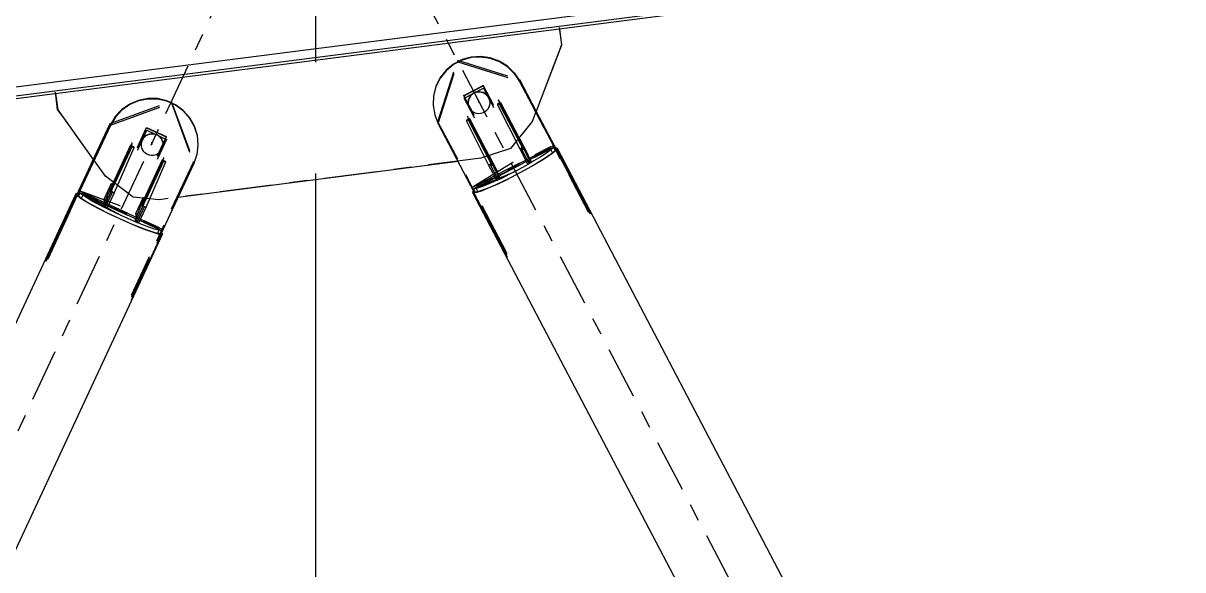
# Model space of a CAD drawing. Header units: millimetres. Extents: x 2368 to 8313, y 7493 to 11698.
# Drawn here: x 4379.9 to 4446.1, y 11373.8 to 11405 of the extents above; entities that cross this region are included whole.
import ezdxf

# ---------------------------------------------------------------- set-up
doc = ezdxf.new("R2010")
doc.units = ezdxf.units.MM
for name, pattern in [('CENTER', [50.8, 31.75, -6.35, 6.35, -6.35]), ('XKITLINE00', [0]), ('XKITLINE03', [6, 3, -1, 1, -1])]:
    doc.linetypes.add(name, pattern=pattern)

msp = doc.modelspace()

# ---------------------------------------------------------------- linework, layer by layer
at = {"color": 6, "linetype": 'CENTER'}
msp.add_line((4396.5882, 10907.5139), (4396.5882, 11495.735), dxfattribs=at)
at = {"color": 8, "linetype": 'XKITLINE00'}
for p, q in [((4511.635, 11418.3522), (4180.3499, 11375.8533)), ((4511.6993, 11417.8515), (4180.4142, 11375.3526)), ((4511.7182, 11417.7042), (4250.3449, 11384.174)), ((4410.4875, 11404.7179), (4410.606, 11403.7943)), ((4410.606, 11403.7943), (4409.1457, 11399.9676)), ((4405.4526, 11403.1145), (4404.9249, 11402.9679)), ((4405.9992, 11403.1487), (4405.4526, 11403.1145)), ((4406.003, 11403.1173), (4405.4564, 11403.0831)), ((4406.541, 11403.0692), (4405.9992, 11403.1487)), ((4406.5447, 11403.0378), (4406.003, 11403.1173)), ((4404.4392, 11402.7155), (4404.0168, 11402.3683)), ((4404.443, 11402.6841), (4404.0206, 11402.3369)), ((4404.9249, 11402.9679), (4404.4392, 11402.7155)), ((4404.9287, 11402.9365), (4404.443, 11402.6841)), ((4405.4564, 11403.0831), (4404.9287, 11402.9365)), ((4407.0541, 11402.8794), (4406.541, 11403.0692)), ((4407.0578, 11402.848), (4406.5447, 11403.0378)), ((4407.5161, 11402.5876), (4407.0541, 11402.8794)), ((4407.5199, 11402.5562), (4407.0578, 11402.848)), ((4407.907, 11402.2065), (4407.5161, 11402.5876)), ((4407.9107, 11402.1751), (4407.5199, 11402.5562)), ((4403.6761, 11401.9413), (4403.432, 11401.4534)), ((4403.6799, 11401.9099), (4403.4358, 11401.422)), ((4404.0168, 11402.3683), (4403.6761, 11401.9413)), ((4404.0206, 11402.3369), (4403.6799, 11401.9099)), ((4407.907, 11402.2065), (4407.9107, 11402.1751)), ((4407.907, 11402.2065), (4408.2095, 11401.7528)), ((4407.9107, 11402.1751), (4408.2133, 11401.7214)), ((4403.432, 11401.4534), (4403.2951, 11400.9258)), ((4403.4358, 11401.422), (4403.2989, 11400.8944)), ((4405.8089, 11401.1252), (4405.7034, 11401.1017)), ((4405.9168, 11401.1301), (4405.8089, 11401.1252)), ((4406.024, 11401.1162), (4405.9168, 11401.1301)), ((4408.2095, 11401.7528), (4408.2133, 11401.7214)), ((4408.2095, 11401.7528), (4410.2854, 11397.7943)), ((4408.2133, 11401.7214), (4410.2746, 11397.7909)), ((4381.7232, 11401.0279), (4381.8414, 11400.1067)), ((4386.456, 11400.6423), (4385.9524, 11400.4275)), ((4386.4598, 11400.6109), (4385.9562, 11400.3961)), ((4386.9934, 11400.7482), (4386.456, 11400.6423)), ((4386.9972, 11400.7168), (4386.4598, 11400.6109)), ((4387.541, 11400.7408), (4386.9934, 11400.7482)), ((4387.5448, 11400.7094), (4386.9972, 11400.7168)), ((4388.075, 11400.6203), (4387.541, 11400.7408)), ((4388.0787, 11400.5889), (4387.5448, 11400.7094)), ((4388.5719, 11400.392), (4388.075, 11400.6203)), ((4388.5757, 11400.3606), (4388.0787, 11400.5889)), ((4403.2951, 11400.9258), (4403.2715, 11400.3815)), ((4403.2989, 11400.8944), (4403.2753, 11400.3501)), ((4405.2848, 11400.6463), (4405.2707, 11400.5398)), ((4405.2868, 11400.6296), (4405.2728, 11400.523)), ((4405.2728, 11400.523), (4405.2775, 11400.4156)), ((4405.3172, 11400.7489), (4405.2848, 11400.6463)), ((4405.3193, 11400.7322), (4405.2868, 11400.6296)), ((4405.3671, 11400.8443), (4405.3172, 11400.7489)), ((4405.3691, 11400.8276), (4405.3193, 11400.7322)), ((4405.4328, 11400.9297), (4405.3671, 11400.8443)), ((4405.4348, 11400.913), (4405.3691, 11400.8276)), ((4405.5125, 11401.0025), (4405.4328, 11400.9297)), ((4405.5145, 11400.9857), (4405.4348, 11400.913)), ((4405.6036, 11401.0604), (4405.5125, 11401.0025)), ((4405.6056, 11401.0437), (4405.5145, 11400.9857)), ((4405.7034, 11401.1017), (4405.6036, 11401.0604)), ((4405.6036, 11401.0604), (4405.6056, 11401.0437)), ((4405.7054, 11401.085), (4405.6056, 11401.0437)), ((4405.8109, 11401.1084), (4405.7054, 11401.085)), ((4405.9189, 11401.1133), (4405.8109, 11401.1084)), ((4406.026, 11401.0995), (4405.9189, 11401.1133)), ((4406.1271, 11401.0841), (4406.024, 11401.1162)), ((4406.1291, 11401.0674), (4406.026, 11401.0995)), ((4406.2229, 11401.0346), (4406.1271, 11401.0841)), ((4406.225, 11401.0179), (4406.1291, 11401.0674)), ((4406.3087, 11400.9694), (4406.2229, 11401.0346)), ((4406.3107, 11400.9526), (4406.225, 11401.0179)), ((4406.3087, 11400.9694), (4406.3818, 11400.8903)), ((4406.3107, 11400.9526), (4406.3838, 11400.8735)), ((4406.3818, 11400.8903), (4406.4399, 11400.7997)), ((4406.3838, 11400.8735), (4406.4419, 11400.783)), ((4406.4399, 11400.7997), (4406.4419, 11400.783)), ((4406.4399, 11400.7997), (4406.4813, 11400.7005)), ((4406.4419, 11400.783), (4406.4833, 11400.6838)), ((4406.4833, 11400.6838), (4406.5067, 11400.5789)), ((4406.5115, 11400.4715), (4406.4975, 11400.3649)), ((4406.5067, 11400.5789), (4406.5115, 11400.4715)), ((4407.1243, 11400.5274), (4406.947, 11400.4352)), ((4407.1306, 11400.4751), (4406.9533, 11400.3829)), ((4407.1243, 11400.5274), (4408.557, 11397.7954)), ((4407.1243, 11400.5274), (4407.1306, 11400.4751)), ((4407.1306, 11400.4751), (4408.3949, 11397.9595)), ((4381.8414, 11400.1067), (4383.9053, 11397.2138)), ((4385.5045, 11400.1134), (4385.132, 11399.7136)), ((4385.5083, 11400.082), (4385.1358, 11399.6822)), ((4385.9524, 11400.4275), (4385.5045, 11400.1134)), ((4385.9562, 11400.3961), (4385.5083, 11400.082)), ((4389.0101, 11400.0658), (4388.5719, 11400.392)), ((4389.0139, 11400.0344), (4388.5757, 11400.3606)), ((4389.0101, 11400.0658), (4389.3705, 11399.6561)), ((4389.0139, 11400.0344), (4389.3742, 11399.6247)), ((4403.2715, 11400.3815), (4403.2753, 11400.3501)), ((4403.2753, 11400.3501), (4403.366, 11399.8131)), ((4403.366, 11399.8131), (4403.567, 11399.3066)), ((4405.2775, 11400.4156), (4405.301, 11400.3108)), ((4405.301, 11400.3108), (4405.3424, 11400.2115)), ((4405.3424, 11400.2115), (4405.4005, 11400.121)), ((4405.4005, 11400.121), (4405.4735, 11400.0419)), ((4405.5593, 11399.9766), (4405.4735, 11400.0419)), ((4405.6552, 11399.9272), (4405.5593, 11399.9766)), ((4405.7583, 11399.895), (4405.6552, 11399.9272)), ((4405.8654, 11399.8812), (4405.7583, 11399.895)), ((4405.9734, 11399.8861), (4405.8654, 11399.8812)), ((4406.0789, 11399.9095), (4405.9734, 11399.8861)), ((4406.1787, 11399.9509), (4406.0789, 11399.9095)), ((4406.2698, 11400.0088), (4406.1787, 11399.9509)), ((4406.3494, 11400.0815), (4406.2698, 11400.0088)), ((4406.4152, 11400.1669), (4406.3494, 11400.0815)), ((4406.465, 11400.2624), (4406.4152, 11400.1669)), ((4406.4975, 11400.3649), (4406.465, 11400.2624)), ((4406.947, 11400.4352), (4406.9533, 11400.3829)), ((4406.9533, 11400.3829), (4408.2176, 11397.8673)), ((4409.1564, 11399.9956), (4410.1717, 11398.0596)), ((4409.1617, 11400.0096), (4410.1816, 11398.0648)), ((4384.8511, 11399.2456), (4382.9643, 11395.1925)), ((4384.8549, 11399.2142), (4382.9802, 11395.1871)), ((4385.132, 11399.7136), (4384.8511, 11399.2456)), ((4384.8511, 11399.2456), (4384.8549, 11399.2142)), ((4385.1358, 11399.6822), (4384.8549, 11399.2142)), ((4385.132, 11399.7136), (4385.1358, 11399.6822)), ((4389.3705, 11399.6561), (4389.6372, 11399.1807)), ((4389.3742, 11399.6247), (4389.641, 11399.1493)), ((4389.6372, 11399.1807), (4389.7986, 11398.6604)), ((4389.641, 11399.1493), (4389.8024, 11398.629)), ((4403.567, 11399.3066), (4405.6282, 11395.3761)), ((4405.3509, 11399.6057), (4405.1736, 11399.5136)), ((4405.1736, 11399.5136), (4405.1799, 11399.4612)), ((4405.3572, 11399.5534), (4405.1799, 11399.4612)), ((4405.1799, 11399.4612), (4406.4442, 11396.9457)), ((4405.3509, 11399.6057), (4406.7836, 11396.8737)), ((4405.3509, 11399.6057), (4405.3572, 11399.5534)), ((4405.3572, 11399.5534), (4406.6215, 11397.0378)), ((4386.7925, 11398.5564), (4386.7233, 11398.4738)), ((4386.7945, 11398.5396), (4386.7253, 11398.457)), ((4386.8751, 11398.6258), (4386.7925, 11398.5564)), ((4386.8772, 11398.609), (4386.7945, 11398.5396)), ((4386.9686, 11398.6799), (4386.8751, 11398.6258)), ((4386.9706, 11398.6631), (4386.8772, 11398.609)), ((4387.07, 11398.717), (4386.9686, 11398.6799)), ((4387.0721, 11398.7003), (4386.9706, 11398.6631)), ((4387.1764, 11398.7361), (4387.07, 11398.717)), ((4387.1784, 11398.7193), (4387.0721, 11398.7003)), ((4387.2845, 11398.7365), (4387.1764, 11398.7361)), ((4387.2865, 11398.7197), (4387.1784, 11398.7193)), ((4387.391, 11398.7182), (4387.2845, 11398.7365)), ((4387.393, 11398.7015), (4387.2865, 11398.7197)), ((4387.4926, 11398.6819), (4387.391, 11398.7182)), ((4387.4946, 11398.6651), (4387.393, 11398.7015)), ((4387.4926, 11398.6819), (4387.4946, 11398.6651)), ((4387.5863, 11398.6285), (4387.4926, 11398.6819)), ((4387.5883, 11398.6117), (4387.4946, 11398.6651)), ((4387.6693, 11398.5597), (4387.5863, 11398.6285)), ((4387.6713, 11398.543), (4387.5883, 11398.6117)), ((4387.6693, 11398.5597), (4387.7389, 11398.4776)), ((4387.6713, 11398.543), (4387.741, 11398.4609)), ((4387.7389, 11398.4776), (4387.7932, 11398.3848)), ((4389.7986, 11398.6604), (4389.8024, 11398.629)), ((4389.8024, 11398.629), (4389.8515, 11398.0865)), ((4385.9986, 11398.0749), (4384.6956, 11395.2759)), ((4386.0049, 11398.0226), (4384.8864, 11395.4486)), ((4386.1864, 11397.9392), (4385.0679, 11395.3652)), ((4386.1801, 11397.9916), (4385.9986, 11398.0749)), ((4385.9986, 11398.0749), (4386.0049, 11398.0226)), ((4386.1864, 11397.9392), (4386.0049, 11398.0226)), ((4386.1801, 11397.9916), (4386.1864, 11397.9392)), ((4386.6328, 11398.2793), (4386.6143, 11398.1734)), ((4386.6348, 11398.2626), (4386.6163, 11398.1567)), ((4386.6163, 11398.1567), (4386.6166, 11398.0492)), ((4386.6166, 11398.0492), (4386.6356, 11397.9434)), ((4386.6695, 11398.3805), (4386.6328, 11398.2793)), ((4386.6715, 11398.3637), (4386.6348, 11398.2626)), ((4386.6356, 11397.9434), (4386.6728, 11397.8426)), ((4386.7233, 11398.4738), (4386.6695, 11398.3805)), ((4386.6695, 11398.3805), (4386.6715, 11398.3637)), ((4386.7253, 11398.457), (4386.6715, 11398.3637)), ((4386.6728, 11397.8426), (4386.7271, 11397.7497)), ((4387.741, 11398.4609), (4387.7952, 11398.368)), ((4387.7965, 11397.8468), (4387.7427, 11397.7536)), ((4387.7932, 11398.3848), (4387.8304, 11398.2839)), ((4387.7952, 11398.368), (4387.8324, 11398.2672)), ((4387.8332, 11397.948), (4387.7965, 11397.8468)), ((4387.8324, 11398.2672), (4387.8515, 11398.1614)), ((4387.8517, 11398.0539), (4387.8332, 11397.948)), ((4387.8515, 11398.1614), (4387.8517, 11398.0539)), ((4389.8515, 11398.0865), (4389.7861, 11397.5456)), ((4408.3949, 11397.9595), (4408.2176, 11397.8673)), ((4408.2176, 11397.8673), (4408.6797, 11396.9861)), ((4408.3949, 11397.9595), (4408.8571, 11397.0782)), ((4410.1435, 11397.9448), (4408.8171, 11397.2554)), ((4410.1435, 11397.9448), (4409.99, 11397.808)), ((4410.1435, 11397.9448), (4410.236, 11397.7686)), ((4410.1843, 11398.0662), (4410.1517, 11398.0492)), ((4410.1914, 11398.0075), (4410.1781, 11398.0006)), ((4410.1961, 11398.0567), (4410.1843, 11398.0662)), ((4410.1996, 11398.0274), (4410.1914, 11398.0075)), ((4410.1914, 11398.0075), (4410.2838, 11397.8313)), ((4410.1961, 11398.0567), (4410.2011, 11398.0438)), ((4410.2011, 11398.0438), (4410.1996, 11398.0274)), ((4410.1996, 11398.0274), (4410.292, 11397.8511)), ((4410.2921, 11397.9357), (4410.2623, 11397.9305)), ((4410.2921, 11397.9357), (4410.2665, 11397.9224)), ((4410.3401, 11397.8605), (4410.2705, 11397.8244)), ((4410.2838, 11397.8313), (4410.2705, 11397.8244)), ((4410.333, 11397.9191), (4410.2834, 11397.8934)), ((4410.292, 11397.8511), (4410.2838, 11397.8313)), ((4410.2936, 11397.8675), (4410.292, 11397.8511)), ((4410.2921, 11397.9357), (4410.3077, 11397.906)), ((4410.3645, 11397.9044), (4410.333, 11397.9191)), ((4410.3645, 11397.9044), (4410.3401, 11397.8605)), ((4410.3401, 11397.8605), (4412.1888, 11394.3354)), ((4410.3645, 11397.9044), (4474.1843, 11276.21)), ((4383.8719, 11397.2606), (4383.037, 11395.4673)), ((4383.883, 11397.245), (4383.0522, 11395.4603)), ((4387.8132, 11397.2412), (4386.5102, 11394.4422)), ((4387.8195, 11397.1889), (4386.701, 11394.6149)), ((4386.7271, 11397.7497), (4386.7967, 11397.6676)), ((4386.8797, 11397.5989), (4386.7967, 11397.6676)), ((4386.9734, 11397.5455), (4386.8797, 11397.5989)), ((4387.075, 11397.5091), (4386.9734, 11397.5455)), ((4387.1815, 11397.4908), (4387.075, 11397.5091)), ((4387.2896, 11397.4913), (4387.1815, 11397.4908)), ((4387.396, 11397.5103), (4387.2896, 11397.4913)), ((4387.4974, 11397.5475), (4387.396, 11397.5103)), ((4387.5909, 11397.6016), (4387.4974, 11397.5475)), ((4387.6735, 11397.671), (4387.5909, 11397.6016)), ((4387.7427, 11397.7536), (4387.6735, 11397.671)), ((4387.9946, 11397.1579), (4387.8132, 11397.2412)), ((4387.8132, 11397.2412), (4387.8195, 11397.1889)), ((4388.0009, 11397.1055), (4387.8195, 11397.1889)), ((4387.9946, 11397.1579), (4388.0009, 11397.1055)), ((4389.7861, 11397.5456), (4389.6091, 11397.0299)), ((4408.557, 11397.7954), (4408.8419, 11397.2038)), ((4408.8419, 11397.2038), (4408.8571, 11397.0782)), ((4409.0344, 11397.1806), (4408.8569, 11397.0786)), ((4409.4801, 11397.2073), (4409.0252, 11396.9347)), ((4409.4235, 11397.4177), (4409.0344, 11397.1806)), ((4409.5159, 11397.2415), (4409.1268, 11397.0043)), ((4409.7466, 11397.6298), (4409.4235, 11397.4177)), ((4409.8579, 11397.4517), (4409.4801, 11397.2073)), ((4409.839, 11397.4536), (4409.5159, 11397.2415)), ((4409.99, 11397.808), (4409.7466, 11397.6298)), ((4410.0824, 11397.6318), (4409.839, 11397.4536)), ((4410.1398, 11397.6558), (4409.8579, 11397.4517)), ((4409.99, 11397.808), (4410.0824, 11397.6318)), ((4410.236, 11397.7686), (4410.0824, 11397.6318)), ((4410.3078, 11397.8059), (4410.1398, 11397.6558)), ((4410.2746, 11397.7909), (4410.2351, 11397.7703)), ((4410.3078, 11397.8059), (4410.236, 11397.7686)), ((4410.2734, 11397.8003), (4410.2785, 11397.7907)), ((4410.3078, 11397.8059), (4412.1565, 11394.2807)), ((4388.0009, 11397.1055), (4386.8825, 11394.5315)), ((4389.6091, 11397.0299), (4387.7344, 11393.0028)), ((4404.6988, 11397.1484), (4388.704, 11395.0857)), ((4406.6215, 11397.0378), (4406.4442, 11396.9457)), ((4406.4442, 11396.9457), (4406.9063, 11396.0644)), ((4406.6215, 11397.0378), (4407.0837, 11396.1565)), ((4406.7836, 11396.8737), (4407.0685, 11396.2822)), ((4408.5981, 11397.1417), (4407.0437, 11396.3338)), ((4408.1255, 11396.6717), (4407.6439, 11396.4214)), ((4408.2179, 11396.4955), (4407.7363, 11396.2452)), ((4408.5161, 11396.6476), (4407.9783, 11396.3605)), ((4408.5956, 11396.9284), (4408.1255, 11396.6717)), ((4408.688, 11396.7521), (4408.2179, 11396.4955)), ((4409.0252, 11396.9347), (4408.5161, 11396.6476)), ((4408.849, 11397.074), (4408.5956, 11396.9284)), ((4408.8571, 11397.0782), (4408.6797, 11396.9861)), ((4409.1268, 11397.0043), (4408.688, 11396.7521)), ((4406.8247, 11396.22), (4405.5749, 11395.5704)), ((4406.7267, 11395.9812), (4406.3297, 11395.8098)), ((4406.9246, 11395.8429), (4406.4615, 11395.6384)), ((4406.9061, 11396.0647), (4406.7267, 11395.9812)), ((4407.2634, 11396.0117), (4406.8191, 11395.8049)), ((4407.0837, 11396.1565), (4406.9063, 11396.0644)), ((4407.171, 11396.188), (4406.9144, 11396.0686)), ((4407.4388, 11396.0877), (4406.9246, 11395.8429)), ((4407.0685, 11396.2822), (4407.0837, 11396.1565)), ((4407.6439, 11396.4214), (4407.171, 11396.188)), ((4407.7363, 11396.2452), (4407.2634, 11396.0117)), ((4407.9783, 11396.3605), (4407.4388, 11396.0877)), ((4382.8729, 11395.2958), (4318.5868, 11257.1991)), ((4382.905, 11395.2533), (4381.2237, 11391.6416)), ((4382.9468, 11395.2005), (4381.2655, 11391.5888)), ((4382.898, 11395.3119), (4382.8729, 11395.2958)), ((4382.8729, 11395.2958), (4382.905, 11395.2533)), ((4382.9524, 11395.2869), (4382.898, 11395.3119)), ((4382.9762, 11395.2206), (4382.905, 11395.2533)), ((4382.9311, 11395.3303), (4382.9182, 11395.3026)), ((4382.9648, 11395.3148), (4382.9311, 11395.3303)), ((4382.9701, 11395.3251), (4382.9311, 11395.3303)), ((4382.9471, 11395.2756), (4382.9455, 11395.2624)), ((4382.9455, 11395.2624), (4382.9506, 11395.2462)), ((4383.0202, 11395.1668), (4382.9468, 11395.2005)), ((4383.1331, 11395.0591), (4382.9468, 11395.2005)), ((4383.0311, 11395.4561), (4382.9471, 11395.2756)), ((4383.0347, 11395.4268), (4382.9506, 11395.2462)), ((4382.9506, 11395.2462), (4382.9626, 11395.2269)), ((4383.0466, 11395.4075), (4382.9626, 11395.2269)), ((4382.9762, 11395.2206), (4382.9626, 11395.2269)), ((4382.9791, 11395.1966), (4382.9749, 11395.1876)), ((4382.9791, 11395.1966), (4382.9802, 11395.1871)), ((4383.021, 11395.1684), (4382.9802, 11395.1871)), ((4383.1043, 11395.3474), (4383.0202, 11395.1668)), ((4383.1905, 11395.0379), (4383.0202, 11395.1668)), ((4383.0311, 11395.4561), (4383.0295, 11395.443)), ((4383.0295, 11395.443), (4383.0347, 11395.4268)), ((4383.0396, 11395.4661), (4383.0311, 11395.4561)), ((4383.0347, 11395.4268), (4383.0466, 11395.4075)), ((4383.0825, 11395.4464), (4383.0396, 11395.4661)), ((4383.0603, 11395.4012), (4383.0466, 11395.4075)), ((4384.4705, 11394.7197), (4383.1043, 11395.3474)), ((4383.2745, 11395.2185), (4383.1043, 11395.3474)), ((4383.2745, 11395.2185), (4383.1905, 11395.0379)), ((4383.5355, 11395.0527), (4383.2745, 11395.2185)), ((4384.6956, 11395.2759), (4384.451, 11394.6713)), ((4384.8864, 11395.4486), (4384.4661, 11394.5457)), ((4385.0679, 11395.3652), (4384.6476, 11394.4623)), ((4385.0679, 11395.3652), (4384.8864, 11395.4486)), ((4405.5029, 11395.615), (4405.5016, 11395.6013)), ((4405.5016, 11395.6013), (4405.5067, 11395.5883)), ((4405.5067, 11395.5883), (4405.5992, 11395.4121)), ((4405.5184, 11395.5789), (4405.5067, 11395.5883)), ((4405.5184, 11395.5789), (4405.6109, 11395.4026)), ((4405.5476, 11395.432), (4405.5231, 11395.3882)), ((4405.5546, 11395.3734), (4405.5231, 11395.3882)), ((4405.5231, 11395.3882), (4469.343, 11273.6938)), ((4405.5799, 11395.4488), (4405.5476, 11395.432)), ((4405.6136, 11395.404), (4405.5546, 11395.3734)), ((4405.5546, 11395.3734), (4407.4033, 11391.8482)), ((4405.7414, 11395.6), (4405.5749, 11395.5704)), ((4405.5749, 11395.5704), (4405.6673, 11395.3941)), ((4405.6673, 11395.3942), (4405.5955, 11395.3568)), ((4405.7778, 11395.3888), (4405.5955, 11395.3568)), ((4405.5955, 11395.3568), (4407.4442, 11391.8317)), ((4405.6109, 11395.4026), (4405.5992, 11395.4121)), ((4405.6664, 11395.3959), (4405.6282, 11395.3761)), ((4405.6312, 11395.3776), (4405.6322, 11395.3759)), ((4405.8338, 11395.4237), (4405.6673, 11395.3941)), ((4405.9966, 11395.6809), (4405.7414, 11395.6)), ((4405.7414, 11395.6), (4405.8338, 11395.4237)), ((4406.0727, 11395.4845), (4405.7778, 11395.3888)), ((4406.089, 11395.5046), (4405.8338, 11395.4237)), ((4406.3297, 11395.8098), (4405.9966, 11395.6809)), ((4406.4615, 11395.6384), (4406.0727, 11395.4845)), ((4406.4221, 11395.6335), (4406.089, 11395.5046)), ((4406.8191, 11395.8049), (4406.4221, 11395.6335)), ((4383.4347, 11394.8693), (4383.1331, 11395.0591)), ((4383.4514, 11394.8721), (4383.1905, 11395.0379)), ((4383.8324, 11394.6439), (4383.4347, 11394.8693)), ((4383.7921, 11394.6762), (4383.4514, 11394.8721)), ((4383.8762, 11394.8568), (4383.5355, 11395.0527)), ((4384.1983, 11394.4586), (4383.7921, 11394.6762)), ((4384.3061, 11394.3941), (4383.8324, 11394.6439)), ((4384.2823, 11394.6392), (4383.8762, 11394.8568)), ((4384.4663, 11394.546), (4384.2823, 11394.6392)), ((4384.451, 11394.6713), (4384.4661, 11394.5457)), ((4384.6476, 11394.4623), (4384.4661, 11394.5457)), ((4384.7369, 11394.4089), (4384.4744, 11394.5419)), ((4386.2851, 11393.886), (4384.7151, 11394.6073)), ((4386.701, 11394.6149), (4386.2807, 11393.712)), ((4386.8825, 11394.5315), (4386.4621, 11393.6286)), ((4386.8825, 11394.5315), (4386.701, 11394.6149)), ((4384.6528, 11394.2283), (4384.1983, 11394.4586)), ((4384.8322, 11394.1324), (4384.3061, 11394.3941)), ((4385.1367, 11393.9951), (4384.6528, 11394.2283)), ((4385.2207, 11394.1756), (4384.7369, 11394.4089)), ((4385.3842, 11393.872), (4384.8322, 11394.1324)), ((4385.6294, 11393.7687), (4385.1367, 11393.9951)), ((4385.7135, 11393.9492), (4385.2207, 11394.1756)), ((4385.9345, 11393.626), (4385.3842, 11393.872)), ((4386.1945, 11393.7392), (4385.7135, 11393.9492)), ((4386.5102, 11394.4422), (4386.2655, 11393.8376)), ((4412.1888, 11394.3354), (4412.1409, 11394.3105)), ((4412.1565, 11394.2807), (4412.1845, 11394.2378)), ((4412.2123, 11394.2878), (4412.1698, 11394.2657)), ((4412.1888, 11394.3354), (4412.2123, 11394.2878)), ((4412.2081, 11394.1991), (4412.2288, 11394.1719)), ((4412.2123, 11394.2878), (4412.2321, 11394.2422)), ((4412.2441, 11394.158), (4412.2288, 11394.1719)), ((4412.2321, 11394.2422), (4412.2462, 11394.2032)), ((4412.2525, 11394.1589), (4412.2441, 11394.158)), ((4412.2462, 11394.2032), (4412.2532, 11394.1745)), ((4412.2532, 11394.1745), (4412.2525, 11394.1589)), ((4386.1105, 11393.5586), (4385.6294, 11393.7687)), ((4386.4555, 11393.4066), (4385.9345, 11393.626)), ((4386.5595, 11393.3737), (4386.1105, 11393.5586)), ((4386.4539, 11393.6324), (4386.1945, 11393.7392)), ((4386.2655, 11393.8376), (4386.2807, 11393.712)), ((4386.4621, 11393.6286), (4386.2807, 11393.712)), ((4386.921, 11393.2248), (4386.4555, 11393.4066)), ((4386.6436, 11393.5543), (4386.4623, 11393.6289)), ((4387.779, 11393.1996), (4386.5296, 11393.7736)), ((4386.9578, 11393.2218), (4386.5595, 11393.3737)), ((4387.0418, 11393.4024), (4386.6436, 11393.5543)), ((4387.3078, 11393.0899), (4386.921, 11393.2248)), ((4387.2884, 11393.1092), (4386.9578, 11393.2218)), ((4387.3725, 11393.2897), (4387.0418, 11393.4024)), ((4387.6217, 11393.2212), (4387.3725, 11393.2897)), ((4387.6217, 11393.2212), (4387.5377, 11393.0406)), ((4387.779, 11393.1996), (4387.6217, 11393.2212)), ((4387.779, 11393.1996), (4387.6949, 11393.019)), ((4387.8266, 11393.0198), (4323.5406, 11254.9231)), ((4387.7684, 11392.9852), (4386.0871, 11389.3735)), ((4387.8016, 11393.0036), (4386.1203, 11389.3919)), ((4387.5377, 11393.0406), (4387.2884, 11393.1092)), ((4387.5963, 11393.0085), (4387.3078, 11393.0899)), ((4387.6949, 11393.019), (4387.5377, 11393.0406)), ((4387.7684, 11392.9852), (4387.5963, 11393.0085)), ((4387.7684, 11392.9852), (4387.6949, 11393.019)), ((4387.7344, 11393.0028), (4387.6957, 11393.0206)), ((4387.7299, 11393.0049), (4387.7291, 11393.0033)), ((4387.8016, 11393.0036), (4387.7466, 11393.0289)), ((4387.7945, 11393.0622), (4387.7684, 11393.0742)), ((4387.7945, 11393.0622), (4387.8266, 11393.0198)), ((4387.8266, 11393.0198), (4387.8016, 11393.0036)), ((4407.4286, 11391.8614), (4407.4033, 11391.8482)), ((4381.174, 11391.5068), (4381.1693, 11391.4778)), ((4381.1693, 11391.4778), (4381.1718, 11391.4623)), ((4381.1813, 11391.4619), (4381.1718, 11391.4623)), ((4381.1855, 11391.5465), (4381.174, 11391.5068)), ((4381.1969, 11391.4765), (4381.1813, 11391.4619)), ((4381.2026, 11391.5929), (4381.1855, 11391.5465)), ((4381.217, 11391.5048), (4381.1969, 11391.4765)), ((4381.2237, 11391.6416), (4381.2026, 11391.5929)), ((4381.2514, 11391.5705), (4381.2026, 11391.5929)), ((4381.2784, 11391.6165), (4381.2237, 11391.6416)), ((4381.2655, 11391.5888), (4381.2393, 11391.5445)), ((4407.4033, 11391.8482), (4407.4285, 11391.8015)), ((4407.4498, 11391.8126), (4407.4285, 11391.8015)), ((4407.4285, 11391.8015), (4407.4532, 11391.7585)), ((4407.4442, 11391.8317), (4407.4645, 11391.7847)), ((4407.4532, 11391.7585), (4407.4748, 11391.7233)), ((4407.4748, 11391.7233), (4407.4913, 11391.6996)), ((4407.4841, 11391.744), (4407.4973, 11391.7128)), ((4407.4913, 11391.6996), (4407.501, 11391.6895)), ((4407.4973, 11391.7128), (4407.5031, 11391.694)), ((4407.5031, 11391.694), (4407.501, 11391.6895)), ((4386.0383, 11389.2522), (4386.0324, 11389.2331)), ((4386.0324, 11389.2331), (4386.0336, 11389.2286)), ((4386.0418, 11389.2391), (4386.0336, 11389.2286)), ((4386.0507, 11389.2839), (4386.0383, 11389.2522)), ((4386.0562, 11389.2637), (4386.0418, 11389.2391)), ((4386.0753, 11389.2998), (4386.0562, 11389.2637)), ((4386.0871, 11389.3735), (4386.0688, 11389.3256)), ((4386.0974, 11389.344), (4386.0753, 11389.2998)), ((4386.0974, 11389.344), (4386.0809, 11389.3516)), ((4386.1203, 11389.3919), (4386.0974, 11389.344)), ((4386.1203, 11389.3919), (4386.1, 11389.4012))]:
    msp.add_line(p, q, dxfattribs=at)
at = {"color": 8, "linetype": 'XKITLINE03'}
for p, q in [((4314.5881, 11242.1507), (4396.5881, 11418.2997)), ((4314.5882, 11242.1507), (4396.5882, 11418.2997)), ((4396.5881, 11418.2997), (4478.5881, 11261.9386)), ((4396.5882, 11418.2997), (4478.5882, 11261.9386)), ((4410.4768, 11404.8016), (4410.6034, 11403.8152)), ((4410.4769, 11404.8016), (4410.6034, 11403.8152)), ((4410.6034, 11403.8152), (4408.9299, 11399.4299)), ((4410.6034, 11403.8152), (4408.93, 11399.4299)), ((4403.5536, 11399.4165), (4404.6659, 11402.9329)), ((4403.5537, 11399.4165), (4404.666, 11402.9329)), ((4403.565, 11399.3223), (4404.6773, 11402.8387)), ((4403.5651, 11399.3223), (4404.6773, 11402.8387)), ((4404.6659, 11402.9329), (4408.1999, 11401.8313)), ((4404.666, 11402.9329), (4408.2, 11401.8313)), ((4404.6773, 11402.8387), (4408.2114, 11401.7371)), ((4404.6773, 11402.8387), (4408.2113, 11401.7371)), ((4408.1999, 11401.8313), (4412.1099, 11394.3756)), ((4408.2, 11401.8313), (4412.11, 11394.3756)), ((4405.0356, 11400.9254), (4406.1351, 11401.4969)), ((4405.0356, 11400.9254), (4406.1351, 11401.4969)), ((4405.0376, 11400.9087), (4406.1372, 11401.4801)), ((4405.0376, 11400.9087), (4406.1371, 11401.4801)), ((4405.0547, 11400.7663), (4406.1543, 11401.3378)), ((4405.0548, 11400.7663), (4406.1543, 11401.3378)), ((4406.1351, 11401.4969), (4406.7082, 11400.4041)), ((4406.1351, 11401.4969), (4406.7082, 11400.4041)), ((4406.1371, 11401.4801), (4406.7102, 11400.3873)), ((4406.1372, 11401.4801), (4406.7103, 11400.3873)), ((4406.1543, 11401.3378), (4406.7274, 11400.245)), ((4406.1543, 11401.3378), (4406.7273, 11400.245)), ((4408.2113, 11401.7371), (4412.1213, 11394.2814)), ((4408.2114, 11401.7371), (4412.1213, 11394.2814)), ((4381.8389, 11400.1276), (4381.7123, 11401.1139)), ((4381.8388, 11400.1276), (4381.7123, 11401.1139)), ((4384.8416, 11399.3241), (4388.32, 11400.5976)), ((4384.8416, 11399.3241), (4388.3199, 11400.5976)), ((4384.8529, 11399.2299), (4388.3313, 11400.5034)), ((4384.853, 11399.2299), (4388.3314, 11400.5034)), ((4388.3199, 11400.5976), (4389.5957, 11397.1398)), ((4388.32, 11400.5976), (4389.5958, 11397.1398)), ((4388.3313, 11400.5034), (4389.6071, 11397.0456)), ((4388.3314, 11400.5034), (4389.6072, 11397.0456)), ((4405.6087, 11399.8326), (4405.0356, 11400.9254)), ((4405.6086, 11399.8326), (4405.0356, 11400.9254)), ((4405.6107, 11399.8159), (4405.0376, 11400.9087)), ((4405.6107, 11399.8159), (4405.0376, 11400.9087)), ((4405.6278, 11399.6735), (4405.0547, 11400.7663)), ((4405.6279, 11399.6735), (4405.0548, 11400.7663)), ((4405.89, 11400.514), (4405.8749, 11400.6396)), ((4405.8901, 11400.514), (4405.875, 11400.6396)), ((4407.0141, 11400.6593), (4407.0204, 11400.6069)), ((4407.0142, 11400.6593), (4407.0205, 11400.6069)), ((4407.0204, 11400.6069), (4408.7304, 11397.3462)), ((4407.0205, 11400.6069), (4408.7305, 11397.3462)), ((4407.0419, 11400.429), (4407.0356, 11400.4813)), ((4407.0356, 11400.4813), (4408.7457, 11397.2206)), ((4407.0419, 11400.429), (4407.0356, 11400.4813)), ((4407.0356, 11400.4813), (4408.7456, 11397.2206)), ((4384.565, 11396.3063), (4381.8388, 11400.1276)), ((4384.5651, 11396.3063), (4381.8389, 11400.1276)), ((4381.2856, 11391.6853), (4384.8416, 11399.3241)), ((4381.2857, 11391.6853), (4384.8416, 11399.3241)), ((4381.297, 11391.5911), (4384.853, 11399.2299)), ((4381.297, 11391.5911), (4384.8529, 11399.2299)), ((4407.4636, 11391.9608), (4403.5536, 11399.4165)), ((4407.4637, 11391.9608), (4403.5537, 11399.4165)), ((4407.475, 11391.8666), (4403.565, 11399.3223)), ((4407.475, 11391.8666), (4403.5651, 11399.3223)), ((4405.2407, 11399.7376), (4405.247, 11399.6853)), ((4405.2408, 11399.7376), (4405.2471, 11399.6853)), ((4405.247, 11399.6853), (4406.957, 11396.4245)), ((4405.2471, 11399.6853), (4406.9571, 11396.4245)), ((4405.2685, 11399.5073), (4405.2622, 11399.5596)), ((4405.2622, 11399.5596), (4406.9723, 11396.2989)), ((4405.2685, 11399.5073), (4405.2622, 11399.5596)), ((4405.2622, 11399.5596), (4406.9722, 11396.2989)), ((4408.9299, 11399.4299), (4407.693, 11397.8832)), ((4408.93, 11399.4299), (4407.6931, 11397.8832)), ((4386.3906, 11397.9714), (4386.9118, 11399.091)), ((4386.3907, 11397.9714), (4386.9119, 11399.091)), ((4386.3926, 11397.9547), (4386.9138, 11399.0743)), ((4386.3927, 11397.9547), (4386.9139, 11399.0743)), ((4386.4098, 11397.8123), (4386.931, 11398.9319)), ((4386.4099, 11397.8123), (4386.9311, 11398.9319)), ((4386.9118, 11399.091), (4388.0368, 11398.5741)), ((4386.9119, 11399.091), (4388.0369, 11398.5741)), ((4386.9138, 11399.0743), (4388.0389, 11398.5574)), ((4386.9139, 11399.0743), (4388.0389, 11398.5574)), ((4386.931, 11398.9319), (4388.056, 11398.415)), ((4386.9311, 11398.9319), (4388.0561, 11398.415)), ((4388.0368, 11398.5741), (4387.5156, 11397.4545)), ((4388.0369, 11398.5741), (4387.5157, 11397.4545)), ((4388.0389, 11398.5574), (4387.5177, 11397.4378)), ((4388.0389, 11398.5574), (4387.5177, 11397.4378)), ((4386.0741, 11398.1589), (4384.5189, 11394.818)), ((4386.0742, 11398.1589), (4384.519, 11394.818)), ((4386.0892, 11398.0332), (4384.534, 11394.6924)), ((4386.0893, 11398.0332), (4384.5341, 11394.6924)), ((4386.0678, 11398.2112), (4386.0741, 11398.1589)), ((4386.0679, 11398.2112), (4386.0742, 11398.1589)), ((4386.0956, 11397.9809), (4386.0892, 11398.0332)), ((4386.0956, 11397.9809), (4386.0893, 11398.0332)), ((4387.2319, 11398.122), (4387.2168, 11398.2476)), ((4387.232, 11398.122), (4387.2168, 11398.2476)), ((4388.056, 11398.415), (4387.5348, 11397.2954)), ((4388.0561, 11398.415), (4387.5349, 11397.2954)), ((4410.1843, 11398.0662), (4405.5113, 11395.6375)), ((4410.1843, 11398.0662), (4405.5114, 11395.6375)), ((4405.5184, 11395.5789), (4410.1914, 11398.0075)), ((4405.5184, 11395.5789), (4410.1913, 11398.0075)), ((4405.5592, 11395.7002), (4410.1279, 11398.0746)), ((4405.5592, 11395.7002), (4410.1278, 11398.0746)), ((4405.5748, 11395.5704), (4410.1435, 11397.9448)), ((4405.5749, 11395.5704), (4410.1435, 11397.9448)), ((4407.693, 11397.8832), (4405.9948, 11397.3368)), ((4407.6931, 11397.8832), (4405.9949, 11397.3368)), ((4408.7077, 11397.5346), (4408.2455, 11398.4159)), ((4408.7078, 11397.5346), (4408.2456, 11398.4159)), ((4408.7683, 11397.0321), (4408.3061, 11397.9134)), ((4408.7684, 11397.0321), (4408.3062, 11397.9134)), ((4410.2011, 11398.0438), (4410.1843, 11398.0662)), ((4410.2011, 11398.0438), (4410.1843, 11398.0662)), ((4387.8887, 11397.3252), (4386.3335, 11393.9843)), ((4387.8887, 11397.3252), (4386.3335, 11393.9843)), ((4387.9038, 11397.1995), (4386.3486, 11393.8587)), ((4387.9039, 11397.1995), (4386.3487, 11393.8587)), ((4405.9949, 11397.3368), (4387.6393, 11394.9697)), ((4405.9948, 11397.3368), (4387.6393, 11394.9697)), ((4387.8823, 11397.3775), (4387.8887, 11397.3252)), ((4387.8824, 11397.3775), (4387.8887, 11397.3252)), ((4387.9101, 11397.1472), (4387.9038, 11397.1995)), ((4387.9102, 11397.1472), (4387.9039, 11397.1995)), ((4406.9343, 11396.6129), (4406.4721, 11397.4942)), ((4406.9344, 11396.6129), (4406.4722, 11397.4942)), ((4408.7304, 11397.3462), (4408.7077, 11397.5346)), ((4408.7305, 11397.3462), (4408.7078, 11397.5346)), ((4408.7456, 11397.2206), (4408.7683, 11397.0321)), ((4408.7457, 11397.2206), (4408.7684, 11397.0321)), ((4389.5957, 11397.1398), (4386.0398, 11389.501)), ((4389.5958, 11397.1398), (4386.0399, 11389.501)), ((4389.6071, 11397.0456), (4386.0511, 11389.4068)), ((4389.6072, 11397.0456), (4386.0512, 11389.4068)), ((4407.8179, 11397.0999), (4405.5592, 11395.7002)), ((4407.8178, 11397.0999), (4405.5592, 11395.7002)), ((4407.8848, 11396.5451), (4405.5748, 11395.5704)), ((4407.8849, 11396.5451), (4405.5749, 11395.5704)), ((4406.9949, 11396.1105), (4406.5327, 11396.9917)), ((4406.995, 11396.1105), (4406.5328, 11396.9917)), ((4406.957, 11396.4245), (4406.9343, 11396.6129)), ((4406.9571, 11396.4245), (4406.9344, 11396.6129)), ((4384.4962, 11395.0064), (4384.9165, 11395.9094)), ((4384.4962, 11395.0064), (4384.9165, 11395.9094)), ((4386.1523, 11395.1217), (4384.565, 11396.3063)), ((4386.1523, 11395.1217), (4384.5651, 11396.3063)), ((4406.9722, 11396.2989), (4406.9949, 11396.1105)), ((4406.9723, 11396.2989), (4406.995, 11396.1105)), ((4383.0395, 11395.4661), (4383.0294, 11395.443)), ((4383.0294, 11395.443), (4383.0466, 11395.4075)), ((4383.0396, 11395.4661), (4383.0295, 11395.443)), ((4383.0295, 11395.443), (4383.0466, 11395.4075)), ((4387.8209, 11393.2693), (4383.0395, 11395.4661)), ((4387.821, 11393.2693), (4383.0396, 11395.4661)), ((4383.0466, 11395.4075), (4387.8281, 11393.2106)), ((4383.0466, 11395.4075), (4387.828, 11393.2106)), ((4385.4004, 11394.6158), (4383.0886, 11395.4772)), ((4383.0886, 11395.4772), (4387.7633, 11393.3294)), ((4385.4003, 11394.6158), (4383.0886, 11395.4772)), ((4383.0886, 11395.4772), (4387.7633, 11393.3294)), ((4385.4672, 11394.061), (4383.1042, 11395.3474)), ((4383.1042, 11395.3474), (4387.7789, 11393.1996)), ((4385.4673, 11394.061), (4383.1043, 11395.3474)), ((4383.1043, 11395.3474), (4387.779, 11393.1996)), ((4384.5568, 11394.504), (4384.9772, 11395.4069)), ((4384.5568, 11394.504), (4384.9771, 11395.4069)), ((4405.5114, 11395.6375), (4405.5016, 11395.6013)), ((4405.5113, 11395.6375), (4405.5016, 11395.6013)), ((4405.5016, 11395.6013), (4405.5184, 11395.5789)), ((4405.5016, 11395.6013), (4405.5184, 11395.5789)), ((4384.5189, 11394.818), (4384.4962, 11395.0064)), ((4384.519, 11394.818), (4384.4962, 11395.0064)), ((4384.534, 11394.6924), (4384.5568, 11394.504)), ((4384.5341, 11394.6924), (4384.5568, 11394.504)), ((4387.6393, 11394.9697), (4386.1523, 11395.1217)), ((4387.6393, 11394.9697), (4386.1523, 11395.1217)), ((4386.3107, 11394.1727), (4386.731, 11395.0757)), ((4386.3108, 11394.1727), (4386.7311, 11395.0757)), ((4386.3713, 11393.6703), (4386.7917, 11394.5732)), ((4386.3714, 11393.6703), (4386.7917, 11394.5732)), ((4386.3335, 11393.9843), (4386.3107, 11394.1727)), ((4386.3335, 11393.9843), (4386.3108, 11394.1727)), ((4386.3486, 11393.8587), (4386.3713, 11393.6703)), ((4386.3487, 11393.8587), (4386.3714, 11393.6703)), ((4387.8381, 11393.2337), (4387.8209, 11393.2693)), ((4387.8381, 11393.2337), (4387.821, 11393.2693))]:
    msp.add_line(p, q, dxfattribs=at)
at = {"color": 8, "linetype": 'XKITLINE00'}
for centre in [(4410.4768, 11404.8016), (4410.4769, 11404.8016), (4410.6034, 11403.8152), (4410.6034, 11403.8152), (4410.6034, 11403.8152), (4410.6034, 11403.8152), (4404.6659, 11402.9329), (4404.6659, 11402.9329), (4404.666, 11402.9329), (4404.666, 11402.9329), (4404.6773, 11402.8387), (4404.6773, 11402.8387), (4404.6773, 11402.8387), (4404.6773, 11402.8387), (4408.1999, 11401.8313), (4408.1999, 11401.8313), (4408.2, 11401.8313), (4408.2, 11401.8313), (4406.1351, 11401.4969), (4406.1351, 11401.4969), (4406.1351, 11401.4969), (4406.1351, 11401.4969), (4406.1371, 11401.4801), (4406.1371, 11401.4801), (4406.1372, 11401.4801), (4406.1372, 11401.4801), (4406.1543, 11401.3378), (4406.1543, 11401.3378), (4406.1543, 11401.3378), (4406.1543, 11401.3378), (4408.2113, 11401.7371), (4408.2113, 11401.7371), (4408.2114, 11401.7371), (4408.2114, 11401.7371), (4381.7123, 11401.1139), (4381.7123, 11401.1139), (4388.3199, 11400.5976), (4388.3199, 11400.5976), (4388.32, 11400.5976), (4388.32, 11400.5976), (4388.3313, 11400.5034), (4388.3313, 11400.5034), (4388.3314, 11400.5034), (4388.3314, 11400.5034), (4405.0356, 11400.9254), (4405.0356, 11400.9254), (4405.0356, 11400.9254), (4405.0356, 11400.9254), (4405.0376, 11400.9087), (4405.0376, 11400.9087), (4405.0376, 11400.9087), (4405.0376, 11400.9087), (4405.0547, 11400.7663), (4405.0547, 11400.7663), (4405.0548, 11400.7663), (4405.0548, 11400.7663), (4405.8749, 11400.6396), (4405.875, 11400.6396), (4405.89, 11400.514), (4405.8901, 11400.514), (4407.0141, 11400.6593), (4407.0142, 11400.6593), (4407.0204, 11400.6069), (4407.0204, 11400.6069), (4407.0205, 11400.6069), (4407.0205, 11400.6069), (4407.0356, 11400.4813), (4407.0356, 11400.4813), (4407.0356, 11400.4813), (4407.0356, 11400.4813), (4381.8388, 11400.1276), (4381.8388, 11400.1276), (4381.8389, 11400.1276), (4381.8389, 11400.1276), (4405.6086, 11399.8326), (4405.6087, 11399.8326), (4405.6107, 11399.8159), (4405.6107, 11399.8159), (4406.7082, 11400.4041), (4406.7082, 11400.4041), (4406.7102, 11400.3873), (4406.7103, 11400.3873), (4406.7273, 11400.245), (4406.7274, 11400.245), (4407.0419, 11400.429), (4407.0419, 11400.429), (4384.8416, 11399.3241), (4384.8416, 11399.3241), (4384.8416, 11399.3241), (4384.8416, 11399.3241), (4384.8529, 11399.2299), (4384.8529, 11399.2299), (4384.853, 11399.2299), (4384.853, 11399.2299), (4403.5536, 11399.4165), (4403.5536, 11399.4165), (4403.5537, 11399.4165), (4403.5537, 11399.4165), (4403.565, 11399.3223), (4403.565, 11399.3223), (4403.5651, 11399.3223), (4403.5651, 11399.3223), (4405.2407, 11399.7376), (4405.2408, 11399.7376), (4405.247, 11399.6853), (4405.247, 11399.6853), (4405.2471, 11399.6853), (4405.2471, 11399.6853), (4405.2622, 11399.5596), (4405.2622, 11399.5596), (4405.2622, 11399.5596), (4405.2622, 11399.5596), (4405.2685, 11399.5073), (4405.2685, 11399.5073), (4405.6278, 11399.6735), (4405.6279, 11399.6735), (4408.9299, 11399.4299), (4408.9299, 11399.4299), (4408.93, 11399.4299), (4408.93, 11399.4299), (4386.9118, 11399.091), (4386.9118, 11399.091), (4386.9119, 11399.091), (4386.9119, 11399.091), (4386.9138, 11399.0743), (4386.9138, 11399.0743), (4386.9139, 11399.0743), (4386.9139, 11399.0743), (4386.931, 11398.9319), (4386.931, 11398.9319), (4386.9311, 11398.9319), (4386.9311, 11398.9319), (4388.0368, 11398.5741), (4388.0368, 11398.5741), (4388.0369, 11398.5741), (4388.0369, 11398.5741), (4388.0389, 11398.5574), (4388.0389, 11398.5574), (4388.0389, 11398.5574), (4388.0389, 11398.5574), (4386.0678, 11398.2112), (4386.0679, 11398.2112), (4386.0741, 11398.1589), (4386.0741, 11398.1589), (4386.0742, 11398.1589), (4386.0742, 11398.1589), (4386.0892, 11398.0332), (4386.0892, 11398.0332), (4386.0893, 11398.0332), (4386.0893, 11398.0332), (4386.0956, 11397.9809), (4386.0956, 11397.9809), (4386.3906, 11397.9714), (4386.3907, 11397.9714), (4386.3926, 11397.9547), (4386.3927, 11397.9547), (4386.4098, 11397.8123), (4386.4099, 11397.8123), (4387.2168, 11398.2476), (4387.2168, 11398.2476), (4387.2319, 11398.122), (4387.232, 11398.122), (4388.056, 11398.415), (4388.056, 11398.415), (4388.0561, 11398.415), (4388.0561, 11398.415), (4407.693, 11397.8832), (4407.693, 11397.8832), (4407.6931, 11397.8832), (4407.6931, 11397.8832), (4408.2455, 11398.4159), (4408.2456, 11398.4159), (4408.3061, 11397.9134), (4408.3062, 11397.9134), (4410.1278, 11398.0746), (4410.1279, 11398.0746), (4410.1435, 11397.9448), (4410.1435, 11397.9448), (4410.1843, 11398.0662), (4410.1843, 11398.0662), (4410.1843, 11398.0662), (4410.1843, 11398.0662), (4410.1913, 11398.0075), (4410.1914, 11398.0075), (4410.2011, 11398.0438), (4410.2011, 11398.0438), (4387.5156, 11397.4545), (4387.5157, 11397.4545), (4387.5177, 11397.4378), (4387.5177, 11397.4378), (4387.5348, 11397.2954), (4387.5349, 11397.2954), (4387.8823, 11397.3775), (4387.8824, 11397.3775), (4387.8887, 11397.3252), (4387.8887, 11397.3252), (4387.8887, 11397.3252), (4387.8887, 11397.3252), (4387.9038, 11397.1995), (4387.9038, 11397.1995), (4387.9039, 11397.1995), (4387.9039, 11397.1995), (4387.9101, 11397.1472), (4387.9102, 11397.1472), (4405.9948, 11397.3368), (4405.9948, 11397.3368), (4405.9949, 11397.3368), (4405.9949, 11397.3368), (4406.4721, 11397.4942), (4406.4722, 11397.4942), (4408.7077, 11397.5346), (4408.7077, 11397.5346), (4408.7078, 11397.5346), (4408.7078, 11397.5346), (4408.7304, 11397.3462), (4408.7304, 11397.3462), (4408.7305, 11397.3462), (4408.7305, 11397.3462), (4408.7456, 11397.2206), (4408.7456, 11397.2206), (4408.7457, 11397.2206), (4408.7457, 11397.2206), (4389.5957, 11397.1398), (4389.5957, 11397.1398), (4389.5958, 11397.1398), (4389.5958, 11397.1398), (4389.6071, 11397.0456), (4389.6071, 11397.0456), (4389.6072, 11397.0456), (4389.6072, 11397.0456), (4406.5327, 11396.9917), (4406.5328, 11396.9917), (4406.9343, 11396.6129), (4406.9343, 11396.6129), (4406.9344, 11396.6129), (4406.9344, 11396.6129), (4407.8178, 11397.0999), (4407.8179, 11397.0999), (4407.8848, 11396.5451), (4407.8849, 11396.5451), (4408.7683, 11397.0321), (4408.7683, 11397.0321), (4408.7684, 11397.0321), (4408.7684, 11397.0321), (4384.565, 11396.3063), (4384.565, 11396.3063), (4384.5651, 11396.3063), (4384.5651, 11396.3063), (4384.9165, 11395.9094), (4384.9165, 11395.9094), (4406.957, 11396.4245), (4406.957, 11396.4245), (4406.9571, 11396.4245), (4406.9571, 11396.4245), (4406.9722, 11396.2989), (4406.9722, 11396.2989), (4406.9723, 11396.2989), (4406.9723, 11396.2989), (4406.9949, 11396.1105), (4406.9949, 11396.1105), (4406.995, 11396.1105), (4406.995, 11396.1105), (4383.0294, 11395.443), (4383.0294, 11395.443), (4383.0295, 11395.443), (4383.0295, 11395.443), (4383.0395, 11395.4661), (4383.0395, 11395.4661), (4383.0396, 11395.4661), (4383.0396, 11395.4661), (4383.0466, 11395.4075), (4383.0466, 11395.4075), (4383.0466, 11395.4075), (4383.0466, 11395.4075), (4383.0886, 11395.4772), (4383.0886, 11395.4772), (4383.0886, 11395.4772), (4383.0886, 11395.4772), (4383.1042, 11395.3474), (4383.1042, 11395.3474), (4383.1043, 11395.3474), (4383.1043, 11395.3474), (4384.9771, 11395.4069), (4384.9772, 11395.4069), (4405.5016, 11395.6013), (4405.5016, 11395.6013), (4405.5016, 11395.6013), (4405.5016, 11395.6013), (4405.5113, 11395.6375), (4405.5113, 11395.6375), (4405.5114, 11395.6375), (4405.5114, 11395.6375), (4405.5184, 11395.5789), (4405.5184, 11395.5789), (4405.5184, 11395.5789), (4405.5184, 11395.5789), (4405.5592, 11395.7002), (4405.5592, 11395.7002), (4405.5592, 11395.7002), (4405.5592, 11395.7002), (4405.5748, 11395.5704), (4405.5748, 11395.5704), (4405.5749, 11395.5704), (4405.5749, 11395.5704), (4384.4962, 11395.0064), (4384.4962, 11395.0064), (4384.4962, 11395.0064), (4384.4962, 11395.0064), (4384.5189, 11394.818), (4384.5189, 11394.818), (4384.519, 11394.818), (4384.519, 11394.818), (4384.534, 11394.6924), (4384.534, 11394.6924), (4384.5341, 11394.6924), (4384.5341, 11394.6924), (4384.5568, 11394.504), (4384.5568, 11394.504), (4384.5568, 11394.504), (4384.5568, 11394.504), (4385.4003, 11394.6158), (4385.4004, 11394.6158), (4386.1523, 11395.1217), (4386.1523, 11395.1217), (4386.1523, 11395.1217), (4386.1523, 11395.1217), (4386.731, 11395.0757), (4386.7311, 11395.0757), (4386.7917, 11394.5732), (4386.7917, 11394.5732), (4387.6393, 11394.9697), (4387.6393, 11394.9697), (4387.6393, 11394.9697), (4387.6393, 11394.9697), (4385.4672, 11394.061), (4385.4673, 11394.061), (4386.3107, 11394.1727), (4386.3107, 11394.1727), (4386.3108, 11394.1727), (4386.3108, 11394.1727), (4386.3335, 11393.9843), (4386.3335, 11393.9843), (4386.3335, 11393.9843), (4386.3335, 11393.9843), (4386.3486, 11393.8587), (4386.3486, 11393.8587), (4386.3487, 11393.8587), (4386.3487, 11393.8587), (4412.1099, 11394.3756), (4412.11, 11394.3756), (4412.1213, 11394.2814), (4412.1213, 11394.2814), (4386.3713, 11393.6703), (4386.3713, 11393.6703), (4386.3714, 11393.6703), (4386.3714, 11393.6703), (4387.7633, 11393.3294), (4387.7633, 11393.3294), (4387.7789, 11393.1996), (4387.779, 11393.1996), (4387.8209, 11393.2693), (4387.8209, 11393.2693), (4387.821, 11393.2693), (4387.821, 11393.2693), (4387.828, 11393.2106), (4387.8281, 11393.2106), (4387.8381, 11393.2337), (4387.8381, 11393.2337), (4407.4636, 11391.9608), (4407.4637, 11391.9608), (4407.475, 11391.8666), (4407.475, 11391.8666), (4381.2856, 11391.6853), (4381.2857, 11391.6853), (4381.297, 11391.5911), (4381.297, 11391.5911), (4386.0398, 11389.501), (4386.0399, 11389.501), (4386.0511, 11389.4068), (4386.0512, 11389.4068)]:
    msp.add_circle(centre, 0.004, dxfattribs=at)

doc.saveas('drawing.dxf')
